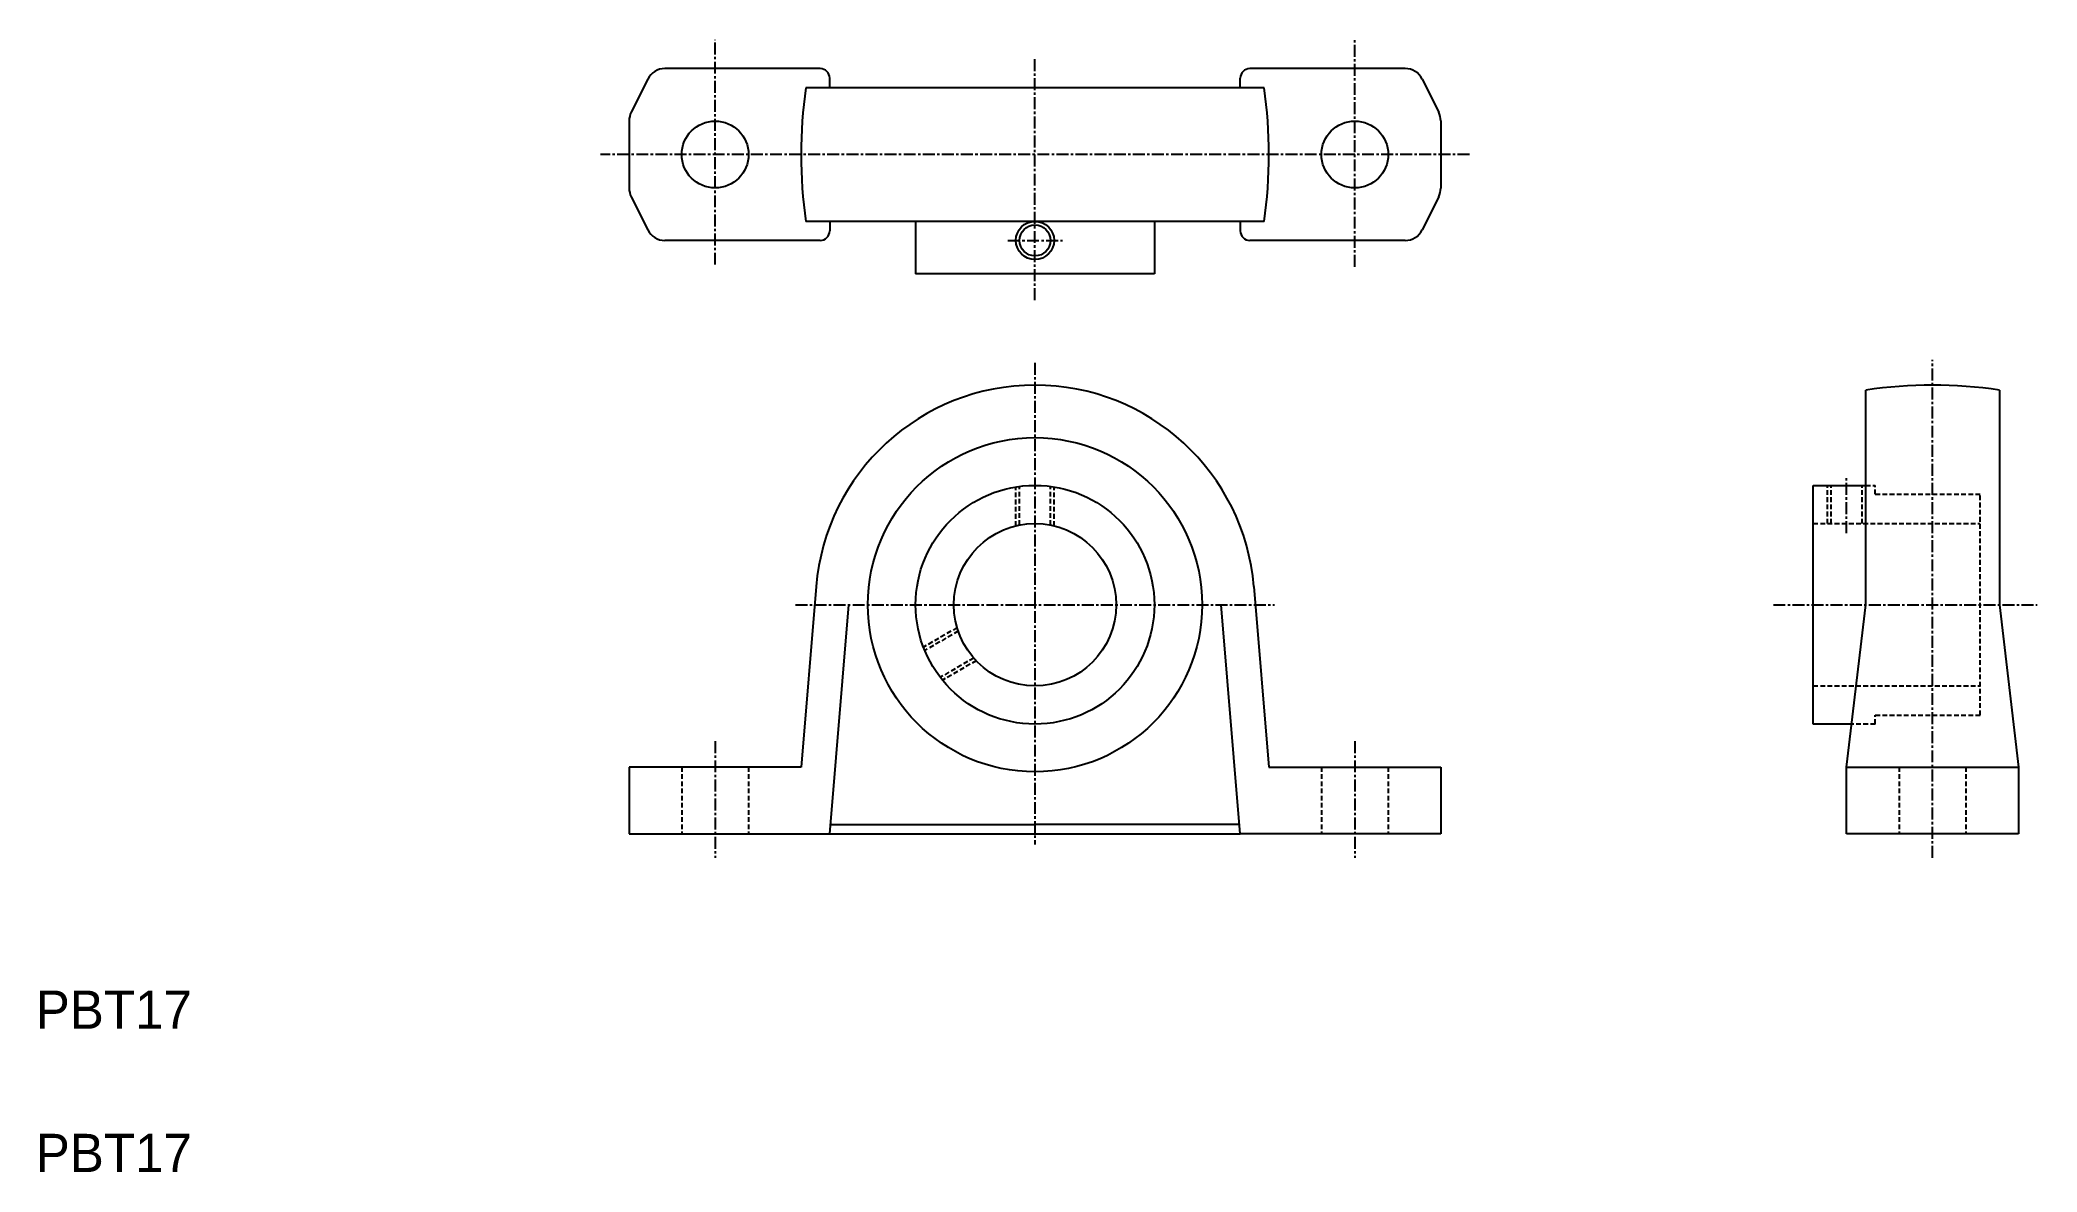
# Model space of a CAD drawing. Extents: x 122 to 331, y 120 to 239.
import ezdxf

# ---------------------------------------------------------------- set-up
doc = ezdxf.new("R2010")
doc.units = 0
doc.linetypes.add('CENTER', pattern=[2, 1.25, -0.25, 0.25, -0.25])
doc.linetypes.add('DASHED', pattern=[0.75, 0.5, -0.25])
doc.layers.get('0').update_dxf_attribs({"linetype": 'CONTINUOUS'})
doc.layers.add('CENTER', color=1, linetype='CENTER')

msp = doc.modelspace()

# ---------------------------------------------------------------- linework, layer by layer
at = {"color": 7, "linetype": 'CONTINUOUS'}
for p, q in [((185.61, 234.66), (183.87, 231.19)), ((203.66, 235.77), (187.4, 235.77)), ((204.66, 233.77), (204.66, 234.77)), ((247.66, 233.77), (247.66, 234.77)), ((264.93, 235.77), (248.66, 235.77)), ((266.71, 234.66), (268.45, 231.19)), ((250.16, 233.77), (202.16, 233.77)), ((183.66, 230.3), (183.66, 223.24)), ((268.66, 230.3), (268.66, 223.24)), ((183.87, 222.35), (185.61, 218.88)), ((268.45, 222.35), (266.71, 218.88)), ((250.16, 219.77), (202.16, 219.77)), ((204.66, 219.77), (204.66, 218.77)), ((213.66, 219.77), (213.66, 214.27)), ((238.66, 219.77), (238.66, 214.27)), ((247.66, 219.77), (247.66, 218.77)), ((203.66, 217.77), (187.4, 217.77)), ((264.93, 217.77), (248.66, 217.77)), ((238.66, 214.27), (213.66, 214.27)), ((313.16, 179.62), (313.16, 202.1)), ((327.16, 202.1), (327.16, 179.62)), ((307.66, 167.12), (307.66, 192.12)), ((307.66, 192.12), (313.16, 192.12)), ((203.24, 181.53), (201.66, 162.62)), ((249.08, 181.53), (250.66, 162.62)), ((204.66, 155.62), (206.67, 179.62)), ((247.66, 155.62), (245.66, 179.62)), ((311.16, 162.62), (313.16, 179.62)), ((327.16, 179.62), (329.16, 162.62)), ((311.69, 167.12), (307.66, 167.12)), ((201.66, 162.62), (183.66, 162.62)), ((183.66, 162.62), (183.66, 155.62)), ((250.66, 162.62), (268.66, 162.62)), ((268.66, 162.62), (268.66, 155.62)), ((311.16, 162.62), (329.16, 162.62)), ((311.16, 155.62), (311.16, 162.62)), ((329.16, 162.62), (329.16, 155.62)), ((183.66, 155.62), (204.66, 155.62)), ((204.66, 155.62), (247.66, 155.62)), ((204.75, 156.62), (226.16, 156.62)), ((247.58, 156.62), (226.16, 156.62)), ((268.66, 155.62), (247.66, 155.62)), ((329.16, 155.62), (311.16, 155.62))]:
    msp.add_line(p, q, dxfattribs=at)
at = {"color": 3, "linetype": 'DASHED'}
for p, q in [((224.16, 187.88), (224.16, 191.96)), ((224.54, 187.96), (224.54, 192.01)), ((227.78, 187.96), (227.78, 192.01)), ((228.16, 187.88), (228.16, 191.96)), ((309.16, 188.12), (309.16, 192.12)), ((309.54, 188.12), (309.54, 192.12)), ((312.78, 188.12), (312.78, 192.12)), ((313.16, 188.12), (313.16, 192.12)), ((313.16, 192.12), (314.16, 192.12)), ((314.16, 191.19), (314.16, 192.12)), ((314.16, 191.19), (325.16, 191.19)), ((325.16, 168.06), (325.16, 191.19)), ((307.66, 188.12), (325.16, 188.12)), ((218.01, 177.22), (214.48, 175.18)), ((218.13, 176.85), (214.62, 174.83)), ((219.75, 174.04), (216.24, 172.02)), ((220.01, 173.76), (216.48, 171.72)), ((307.66, 171.12), (325.16, 171.12)), ((314.16, 168.06), (325.16, 168.06)), ((314.16, 167.12), (314.16, 168.06)), ((314.16, 167.12), (311.69, 167.12)), ((189.16, 162.62), (189.16, 155.62)), ((196.16, 162.62), (196.16, 155.62)), ((256.16, 162.62), (256.16, 155.62)), ((263.16, 162.62), (263.16, 155.62)), ((316.66, 162.62), (316.66, 155.62)), ((323.66, 162.62), (323.66, 155.62))]:
    msp.add_line(p, q, dxfattribs=at)
at = {"color": 7, "linetype": 'CONTINUOUS'}
for centre, radius in [((192.66, 226.77), 3.5), ((259.66, 226.77), 3.5), ((226.16, 217.77), 1.62), ((226.16, 179.62), 17.5), ((226.16, 179.62), 12.5), ((226.16, 179.62), 8.5)]:
    msp.add_circle(centre, radius, dxfattribs=at)
at = {"color": 3, "linetype": 'CONTINUOUS'}
msp.add_circle((226.16, 217.77), 2, dxfattribs=at)
at = {"color": 7, "linetype": 'CONTINUOUS'}
for centre, radius, start, end in [((187.4, 233.77), 2, 90, 153.4349), ((203.66, 234.77), 1, 0, 90), ((248.66, 234.77), 1, 90, 180), ((264.93, 233.77), 2, 26.5651, 90), ((250.66, 226.77), 49, 171.7868, 188.2132), ((201.66, 226.77), 49, 351.7868, 8.2132), ((185.66, 230.3), 2, 153.4349, 180), ((266.66, 230.3), 2, 0, 26.5651), ((185.66, 223.24), 2, 180, 206.5651), ((266.66, 223.24), 2, 333.4349, 0), ((187.4, 219.77), 2, 206.5651, 270), ((203.66, 218.77), 1, 270, 0), ((248.66, 218.77), 1, 180, 270), ((264.93, 219.77), 2, 270, 333.4349), ((226.16, 179.62), 23, 4.7745, 175.2255), ((320.16, 155.62), 47, 81.4347, 98.5653)]:
    msp.add_arc(centre, radius, start, end, dxfattribs=at)
at = {"layer": 'CENTER', "color": 1, "linetype": 'CENTER'}
for p, q in [((192.66, 215.24), (192.66, 238.77)), ((259.66, 215.01), (259.66, 238.77)), ((226.16, 211.51), (226.16, 236.77)), ((271.66, 226.77), (180.66, 226.77)), ((223.33, 217.77), (229.05, 217.77)), ((320.16, 153.12), (320.16, 205.28)), ((226.16, 204.96), (226.16, 154.52)), ((311.16, 187.12), (311.16, 193.12)), ((201.07, 179.62), (251.26, 179.62)), ((303.49, 179.62), (331.11, 179.62)), ((192.66, 165.32), (192.66, 153.12)), ((259.66, 165.32), (259.66, 153.12))]:
    msp.add_line(p, q, dxfattribs=at)

# ---------------------------------------------------------------- texts
at = {"color": 7, "linetype": 'CONTINUOUS'}
for p in [(121.51, 135.21), (121.51, 120.21)]:
    msp.add_text('PBT17', height=4, dxfattribs=at).set_placement(p)

doc.saveas('drawing.dxf')
